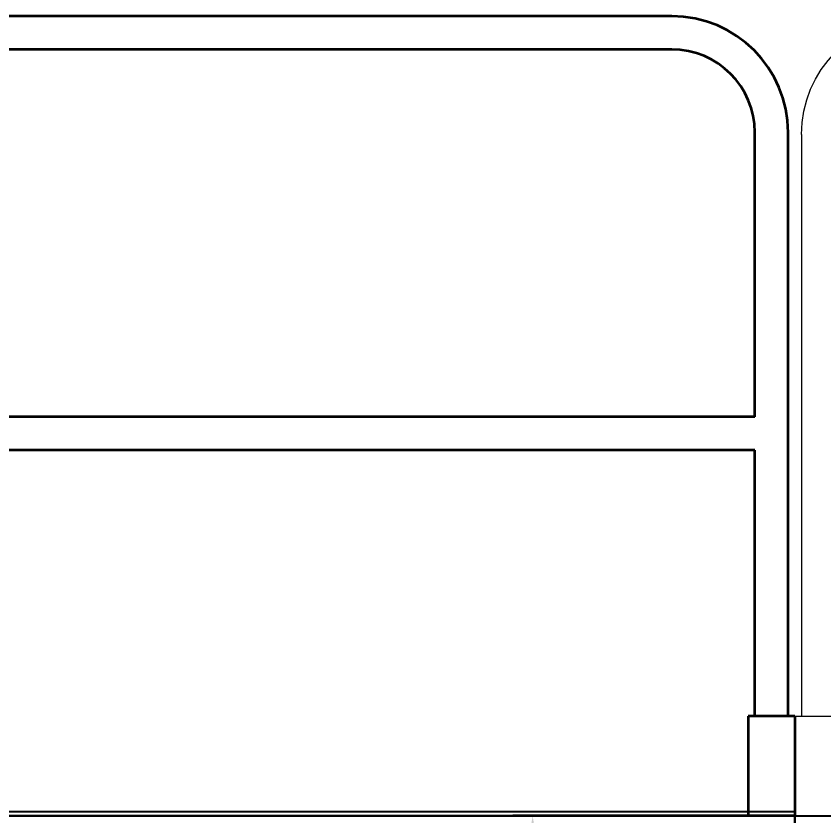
# Model space of a CAD drawing. Header units: millimetres. Extents: x 32496 to 166256, y 3504 to 23939.
# Drawn here: x 77306 to 78521, y 12081 to 13284 of the extents above; entities that cross this region are included whole.
import ezdxf

# ---------------------------------------------------------------- set-up
doc = ezdxf.new("R2010")
doc.units = ezdxf.units.MM
doc.header["$PDSIZE"] = -5
doc.layers.get('0').update_dxf_attribs({"lineweight": 35})
doc.layers.get('Defpoints').update_dxf_attribs({"lineweight": 18})
doc.layers.add('02___PRT_ALL_AXES', color=90, linetype='Continuous')
doc.layers.add('THICK', color=7, linetype='Continuous', lineweight=0)
doc.styles.add('TH_GBDIM', font='仿宋_GB2312.ttf', dxfattribs={"width": 0.8})
doc.dimstyles.new('1TH_GBDIM', dxfattribs={"dimscale": 42, "dimtxt": 3, "dimasz": 3, "dimexe": 1.2, "dimexo": 0, "dimgap": 1, "dimtad": 1, "dimdec": 1, "dimlfac": -1.5, "dimdsep": 46, "dimtxsty": 'TH_GBDIM', "dimcen": 2.5, "dimclrd": 130, "dimclre": 130, "dimclrt": 3, "dimadec": 0, "dimazin": 2, "dimtfac": 0.714286, "dimtdec": 1, "dimtmove": 0, "dimatfit": 3, "dimfxl": 1, "dimtolj": 1, "dimtzin": 0, "dimlwd": -1, "dimlwe": -1, "dimarcsym": 0})

# ---------------------------------------------------------------- blocks, each defined once
blk = doc.blocks.new('*D5145')
at = {"color": 130, "ltscale": 2}
for p, q in [((78477, 12081.1), (78052.7, 12081.1)), ((78082.7, 11956.1), (78082.7, 12006.1)), ((78477, 11881.1), (78052.7, 11881.1))]:
    blk.add_line(p, q, dxfattribs=at)
at = {"color": 130}
for points in [[(78095.2, 12006.1), (78070.2, 12006.1), (78082.7, 12081.1)], [(78070.2, 11956.1), (78095.2, 11956.1), (78082.7, 11881.1)]]:
    blk.add_solid(points, dxfattribs=at)
at = {"layer": 'Defpoints', "color": 0}
for p in [(78082.7, 12081.1), (78477, 12081.1), (78477, 11881.1)]:
    blk.add_point(p, dxfattribs=at)
at = {"color": 3, "insert": (78020.2, 11981.1), "char_height": 75, "attachment_point": 5, "rotation": 90, "style": 'TH_GBDIM'}
blk.add_mtext('\\A1;200', dxfattribs=at)
blk = doc.blocks.new('gfdgdsg')
at = {"color": 7, "linetype": 'Continuous'}
for p, q in [((566057.9, -304529.5), (566057.9, -305404.5)), ((566057.9, -304529.5), (566057.9, -305404.5)), ((566067.9, -305404.5), (565997.9, -305404.5)), ((566067.9, -305404.5), (566067.9, -305554.5)), ((566067.9, -305404.5), (566067.9, -305554.5))]:
    blk.add_line(p, q, dxfattribs=at)
blk.add_arc((565882.9, -304529.5), 175, 0, 90, dxfattribs=at)
at = {"layer": '02___PRT_ALL_AXES', "color": 7, "linetype": 'Continuous'}
for p, q in [((566067.9, -305554.5), (565927.9, -305554.5)), ((566067.9, -305604.5), (566067.9, -305554.5)), ((566067.9, -305604.5), (566067.9, -305554.5))]:
    blk.add_line(p, q, dxfattribs=at)
blk = doc.blocks.new('DRGTJHYTHRTTR')
at = {"color": 7, "linetype": 'Continuous'}
for p, q in [((60371, -49682.7), (46149, -49682.7)), ((60371, -49732.7), (53249, -49732.7)), ((60496, -50285.7), (60496, -49857.7)), ((60546, -50735.7), (60546, -49857.7)), ((60496, -50285.7), (53249, -50285.7)), ((60496, -50335.7), (53249, -50335.7)), ((60496, -50735.7), (60496, -50335.7)), ((60556, -50735.7), (60486, -50735.7)), ((60486, -50735.7), (60486, -50885.7)), ((60556, -50735.7), (60556, -50885.7))]:
    blk.add_line(p, q, dxfattribs=at)
for radius in [175, 125]:
    blk.add_arc((60371, -49857.7), radius, 0, 90, dxfattribs=at)
at = {"layer": '02___PRT_ALL_AXES', "color": 7, "linetype": 'Continuous'}
blk.add_line((60556, -50885.7), (45964, -50885.7), dxfattribs=at)

msp = doc.modelspace()

# ---------------------------------------------------------------- linework, layer by layer
at = {"color": 0, "lineweight": 25}
msp.add_line((78476.988, 12081.132), (78476.988, 11881.107), dxfattribs=at)
at = {"color": 6, "lineweight": 25}
msp.add_lwpolyline([(63904.988, 12081.132), (78477.571, 12081.132), (78477.571, 12087.168), (63904.988, 12087.168)], close=True, dxfattribs=at)

# ---------------------------------------------------------------- block references
msp.add_blockref('DRGTJHYTHRTTR', (17920.951, 62966.819))
at = {"layer": 'THICK', "xscale": -1}
msp.add_blockref('gfdgdsg', (644544.938, 317635.575), dxfattribs=at)

# ---------------------------------------------------------------- dimensions: what is measured, and where the dimension line sits
at = {"ltscale": 2}
dim = msp.add_linear_dim(base=(78082.735, 12081.132), p1=(78476.988, 11881.107), p2=(78476.988, 12081.132), angle=90, dimstyle='1TH_GBDIM', override={"dimscale": 25}, dxfattribs=at)
dim.commit()
dim.dimension.update_dxf_attribs({"geometry": '*D5145', "text_midpoint": (78082.735, 11981.119), "dimtype": 160})

doc.saveas('drawing.dxf')
